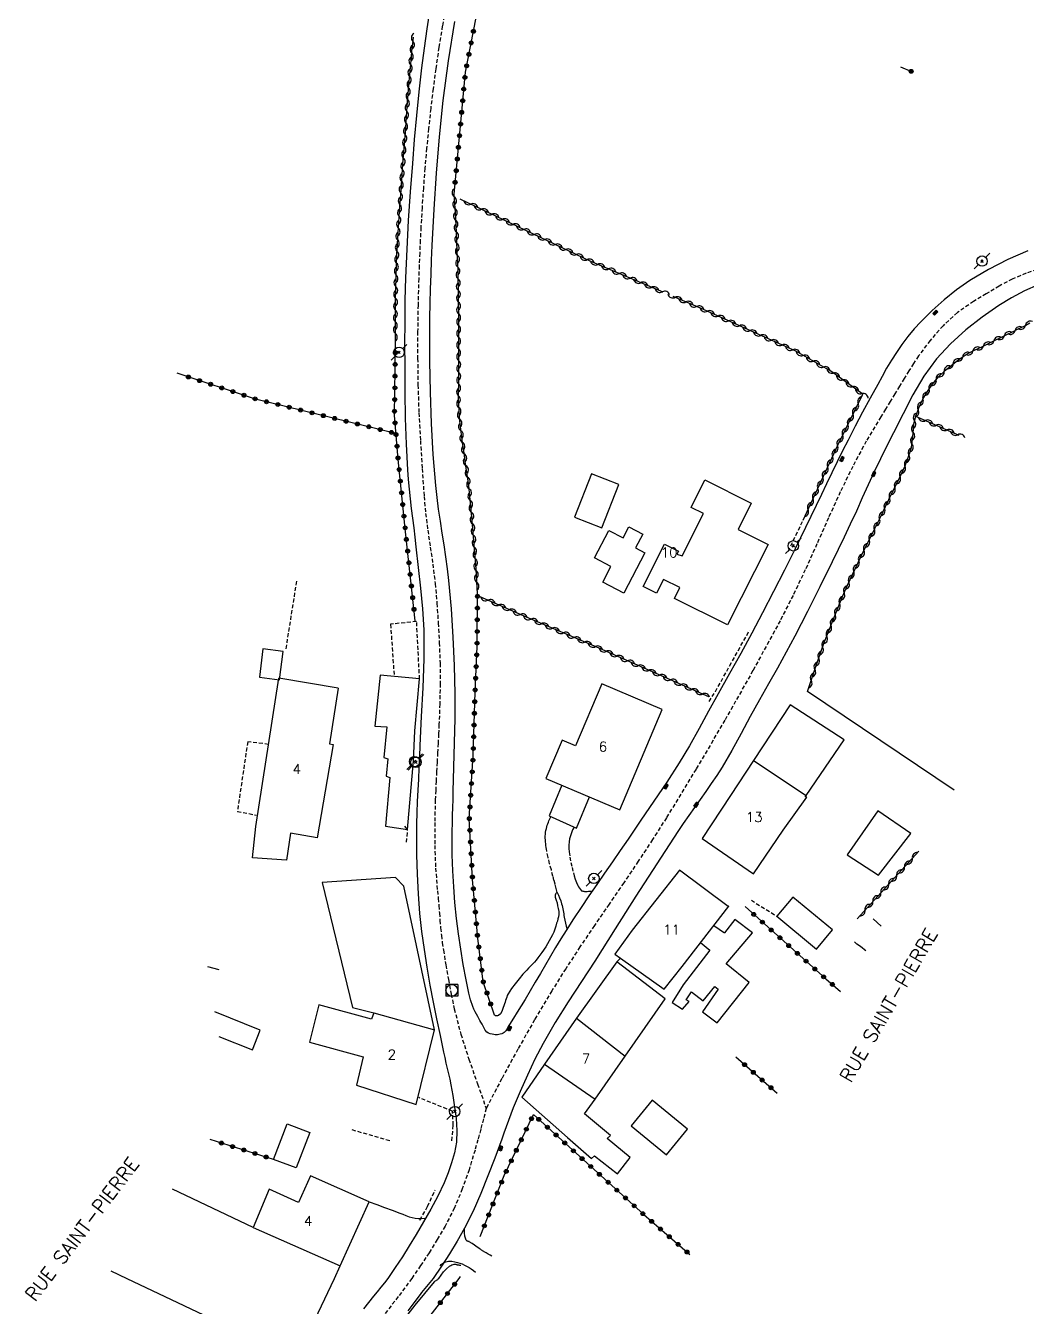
# Model space of a CAD drawing. Header units: millimetres. Extents: x 183000 to 184001, y 152999 to 154000.
# Drawn here: x 183592.2 to 183720.6, y 153167.3 to 153331.5 of the extents above; entities that cross this region are included whole.
import ezdxf
from ezdxf.enums import TextEntityAlignment as Align

# ---------------------------------------------------------------- set-up
doc = ezdxf.new("R2010")
doc.units = ezdxf.units.MM
doc.linetypes.add('DASHED', pattern=[0.75, 0.5, -0.25])
doc.layers.get('0').update_dxf_attribs({"linetype": 'CONTINUOUS'})
for name, color, linetype in [('W0001', 6, 'DASHED'), ('W0008', 7, 'CONTINUOUS'), ('W0017', 7, 'CONTINUOUS'), ('W0101', 7, 'CONTINUOUS'), ('W0104', 1, 'CONTINUOUS'), ('W0112', 1, 'DASHED'), ('W0211', 2, 'CONTINUOUS'), ('W0214', 2, 'CONTINUOUS'), ('W0300', 7, 'CONTINUOUS'), ('W0310', 3, 'CONTINUOUS'), ('W0322', 7, 'CONTINUOUS'), ('W0323', 7, 'CONTINUOUS'), ('W0401', 7, 'CONTINUOUS'), ('W0420', 7, 'CONTINUOUS'), ('W0473', 7, 'CONTINUOUS'), ('W0989', 7, 'CONTINUOUS'), ('W0991', 7, 'CONTINUOUS')]:
    doc.layers.add(name, color=color, linetype=linetype)
doc.styles.get("Standard").update_dxf_attribs({"font": 'romans.shx', "width": 0.85})

# ---------------------------------------------------------------- blocks, each defined once
blk = doc.blocks.new('T473')
for p, q in [((-0.166667, 0.166667), (0.166667, -0.166667)), ((-0.166667, -0.166667), (0.166667, 0.166667)), ((0.500001, 0.500001), (1.000002, 1.000002)), ((-1.000002, -1.000002), (-0.500001, -0.500001))]:
    blk.add_line(p, q)
blk.add_ellipse((0, 0), major_axis=(0.471405, 0.471405), ratio=1, start_param=5.4977871438, end_param=11.780972451)
blk = doc.blocks.new('T420')
for p, q in [((0.75, 0.75), (-0.75, 0.75)), ((-0.75, 0.75), (-0.75, -0.75)), ((0.75, 0.75), (0.75, -0.75)), ((0.75, -0.75), (-0.75, -0.75))]:
    blk.add_line(p, q)
blk.add_ellipse((0, 0), major_axis=(-0.53, 0.53), ratio=1, start_param=3.926991, end_param=10.210176)
blk = doc.blocks.new('T401')
for p, q in [((-0.3, 0.3), (0, 0.3)), ((-0.3, -0.25), (-0.3, 0.3)), ((-0.3, 0.15), (0, 0.15)), ((-0.3, 0), (0, 0)), ((0, 0.3), (0, -0.25)), ((-0.3, -0.15), (0, -0.15)), ((-0.3, -0.25), (-0.3, -0.3)), ((-0.3, -0.3), (0, -0.3)), ((0, -0.3), (0, -0.25))]:
    blk.add_line(p, q)
blk = doc.blocks.new('t310o')
at = {"color": 0, "linetype": 'Continuous'}
for centre, start, end in [((-0.5, 0.38), 216.8699, 323.1304), ((0.5, -0.37), 36.8699, 143.1303)]:
    blk.add_arc(centre, 0.625, start, end, dxfattribs=at)
blk = doc.blocks.new('t323o')
at = {"color": 0, "linetype": 'Continuous'}
for radius in [0.25, 0.15]:
    blk.add_circle((0, 0), radius, dxfattribs=at)
blk = doc.blocks.new('t322o')
at = {"color": 0, "linetype": 'Continuous'}
for radius in [0.25, 0.15]:
    blk.add_circle((0, 0), radius, dxfattribs=at)

msp = doc.modelspace()

# ---------------------------------------------------------------- linework, layer by layer
at = {"layer": 'W0001'}
for points in [[(183646.09, 153334.18), (183645.63, 153331.43), (183645.19, 153328.69), (183644.79, 153325.93), (183644.45, 153323.39), (183644.14, 153320.85), (183643.87, 153318.3), (183643.62, 153315.75), (183643.4, 153313.22), (183643.2, 153310.7), (183643.03, 153308.17), (183642.88, 153305.63), (183642.8, 153304), (183642.73, 153302.36), (183642.66, 153300.72), (183642.6, 153299.08), (183642.52, 153295.68), (183642.47, 153292.27), (183642.47, 153288.86), (183642.51, 153285.45), (183642.62, 153281.88), (183642.82, 153278.31), (183643.05, 153274.74), (183643.29, 153271.18), (183643.49, 153269), (183643.77, 153266.83), (183644.09, 153264.67), (183644.41, 153262.51), (183644.72, 153260), (183644.94, 153257.48), (183645.1, 153254.95), (183645.24, 153252.43), (183645.34, 153249.81), (183645.35, 153247.19), (183645.31, 153244.58), (183645.2, 153241.96), (183645.15, 153240.75), (183645.08, 153239.55), (183645.02, 153238.34), (183644.96, 153237.13), (183644.89, 153235.92), (183644.83, 153234.71), (183644.78, 153233.51), (183644.73, 153232.3), (183644.65, 153229.39), (183644.65, 153226.47), (183644.76, 153223.56), (183645, 153220.65), (183645.1, 153219.7), (183645.18, 153218.75), (183645.26, 153217.8), (183645.33, 153216.85), (183645.41, 153215.89), (183645.51, 153214.94), (183645.63, 153213.99), (183645.77, 153213.05), (183646.08, 153211.16), (183646.41, 153209.29), (183646.76, 153207.41), (183647.16, 153205.54), (183648, 153202.29), (183649.02, 153199.09), (183650.14, 153195.92), (183651.25, 153192.76)], [(183721.81, 153300.21), (183720.44, 153299.76), (183718.67, 153299.02), (183716.98, 153298.12), (183715.34, 153297.14), (183713.71, 153296.16), (183711.65, 153294.73), (183709.79, 153293.04), (183708.14, 153291.16), (183706.66, 153289.16), (183706.02, 153288.2), (183705.41, 153287.24), (183704.81, 153286.27), (183704.22, 153285.29), (183703.63, 153284.31), (183703.04, 153283.33), (183702.44, 153282.35), (183701.83, 153281.38), (183699.95, 153278.25), (183698.23, 153275.02), (183696.63, 153271.74), (183695.12, 153268.42), (183693.64, 153265.1), (183692.14, 153261.78), (183690.58, 153258.49), (183688.92, 153255.25), (183685.43, 153248.85), (183681.84, 153242.51), (183678.14, 153236.23), (183674.35, 153230.01), (183672.57, 153227.2), (183670.74, 153224.43), (183668.88, 153221.68), (183667, 153218.94), (183665.12, 153216.2), (183663.26, 153213.45), (183661.44, 153210.67), (183659.68, 153207.85), (183657.46, 153204.14), (183655.32, 153200.38), (183653.25, 153196.59), (183651.25, 153192.76)], [(183651.25, 153192.76), (183650.9, 153191.42), (183650.55, 153190.09), (183650.19, 153188.75), (183649.82, 153187.43), (183649.06, 153184.92), (183648.19, 153182.45), (183647.17, 153180.02), (183645.98, 153177.68), (183644.98, 153175.97), (183643.94, 153174.28), (183642.85, 153172.63), (183641.72, 153171)], [(183641.72, 153171), (183639.99, 153168.66), (183638.2, 153166.36), (183636.37, 153164.1), (183634.51, 153161.86), (183632.64, 153159.63), (183630.79, 153157.38), (183628.97, 153155.11), (183627.2, 153152.79), (183623.63, 153148.01), (183620.04, 153143.24), (183616.48, 153138.45), (183612.98, 153133.61), (183610.8, 153130.54), (183608.65, 153127.45), (183606.53, 153124.33), (183604.44, 153121.2)]]:
    msp.add_lwpolyline(points, dxfattribs=at)
at = {"layer": 'W0008'}
for points in [[(183644.05, 153333.6), (183643.66, 153331.09), (183643.3, 153328.58), (183642.97, 153326.06), (183642.62, 153323.01), (183642.31, 153319.96), (183642.04, 153316.9), (183641.79, 153313.84), (183641.52, 153310.17), (183641.27, 153306.51), (183641.07, 153302.84), (183640.92, 153299.16), (183640.84, 153296.33), (183640.81, 153293.5), (183640.8, 153290.67), (183640.81, 153287.83), (183640.84, 153284.51), (183640.89, 153281.19), (183640.98, 153277.87), (183641.16, 153274.56), (183641.25, 153273.32), (183641.37, 153272.09), (183641.51, 153270.85), (183641.65, 153269.62), (183641.81, 153268.39), (183641.96, 153267.16), (183642.1, 153265.93), (183642.24, 153264.7), (183642.53, 153262.06), (183642.84, 153259.41), (183643.11, 153256.75), (183643.26, 153254.09), (183643.28, 153250.38), (183643.14, 153246.67), (183642.93, 153242.97), (183642.76, 153239.28), (183642.7, 153237.84), (183642.64, 153236.4), (183642.56, 153234.96), (183642.49, 153233.53), (183642.42, 153232.09), (183642.36, 153230.65), (183642.33, 153229.21), (183642.32, 153227.77), (183642.34, 153225.26), (183642.4, 153222.76), (183642.52, 153220.25), (183642.71, 153217.75), (183642.97, 153215.44), (183643.29, 153213.14), (183643.66, 153210.85), (183644.05, 153208.56), (183644.45, 153206.4), (183644.89, 153204.26), (183645.34, 153202.11), (183645.79, 153199.97), (183645.94, 153199.28), (183646.1, 153198.58), (183646.27, 153197.89), (183646.43, 153197.2), (183646.59, 153196.51), (183646.73, 153195.81), (183646.87, 153195.11), (183646.98, 153194.41), (183647.19, 153192.94), (183647.39, 153191.46), (183647.49, 153189.96), (183647.43, 153188.46), (183647.19, 153187.1), (183646.82, 153185.78), (183646.36, 153184.5), (183645.85, 153183.24), (183645.06, 153181.52), (183644.17, 153179.85), (183643.23, 153178.22), (183642.26, 153176.6), (183641.4, 153175.18), (183640.51, 153173.77), (183639.59, 153172.38), (183638.66, 153171)], [(183720.65, 153302.64), (183718.08, 153301.54), (183715.62, 153300.25), (183713.24, 153298.82), (183711.54, 153297.65), (183709.93, 153296.37), (183708.4, 153294.99), (183706.94, 153293.55), (183706.09, 153292.62), (183705.29, 153291.64), (183704.53, 153290.63), (183703.81, 153289.6), (183703.17, 153288.61), (183702.57, 153287.58), (183702.01, 153286.55), (183701.44, 153285.52), (183700.46, 153283.74), (183699.49, 153281.96), (183698.55, 153280.18), (183697.62, 153278.38), (183696.92, 153276.99), (183696.23, 153275.6), (183695.55, 153274.2), (183694.88, 153272.8), (183694.22, 153271.4), (183693.55, 153270), (183692.87, 153268.6), (183692.19, 153267.21), (183690.83, 153264.46), (183689.47, 153261.71), (183688.09, 153258.97), (183686.68, 153256.25), (183685.29, 153253.64), (183683.87, 153251.05), (183682.43, 153248.47), (183680.99, 153245.89), (183679.76, 153243.67), (183678.54, 153241.44), (183677.29, 153239.22), (183675.99, 153237.04), (183674.4, 153234.56), (183672.75, 153232.12), (183671.08, 153229.7), (183669.43, 153227.27), (183668.43, 153225.8), (183667.43, 153224.35), (183666.43, 153222.9), (183665.42, 153221.44), (183664.42, 153219.99), (183663.43, 153218.52), (183662.45, 153217.05), (183661.5, 153215.57), (183660.81, 153214.48), (183660.14, 153213.38), (183659.49, 153212.28), (183658.84, 153211.17), (183658.19, 153210.06), (183657.54, 153208.95), (183656.89, 153207.84), (183656.23, 153206.74), (183655.73, 153205.93), (183655.23, 153205.12), (183654.73, 153204.31), (183654.22, 153203.5), (183654.08, 153203.25), (183653.94, 153202.98), (183653.78, 153202.72), (183653.57, 153202.5), (183653.41, 153202.4), (183653.24, 153202.32), (183653.06, 153202.27), (183652.88, 153202.24), (183652.72, 153202.21), (183652.55, 153202.21), (183652.39, 153202.21), (183652.22, 153202.24), (183652, 153202.28), (183651.77, 153202.34), (183651.55, 153202.42), (183651.35, 153202.55), (183651.14, 153202.78), (183650.98, 153203.04), (183650.86, 153203.32), (183650.72, 153203.58), (183650.58, 153203.81), (183650.45, 153204.05), (183650.32, 153204.29), (183650.19, 153204.53), (183650.02, 153204.85), (183649.84, 153205.16), (183649.68, 153205.49), (183649.53, 153205.82), (183649.26, 153206.66), (183649.04, 153207.52), (183648.86, 153208.38), (183648.69, 153209.24), (183648.32, 153211.2), (183647.99, 153213.17), (183647.7, 153215.14), (183647.45, 153217.12), (183647.25, 153219.15), (183647.09, 153221.17), (183646.97, 153223.2), (183646.9, 153225.24), (183646.88, 153226.25), (183646.88, 153227.27), (183646.9, 153228.29), (183646.92, 153229.31), (183646.95, 153230.33), (183646.98, 153231.34), (183647.01, 153232.36), (183647.03, 153233.38), (183647.11, 153236.5), (183647.21, 153239.62), (183647.28, 153242.74), (183647.27, 153245.87), (183647.17, 153249.5), (183647.02, 153253.13), (183646.79, 153256.76), (183646.48, 153260.38), (183646.31, 153261.91), (183646.1, 153263.44), (183645.87, 153264.96), (183645.63, 153266.48), (183645.39, 153268), (183645.16, 153269.52), (183644.96, 153271.05), (183644.79, 153272.58), (183644.47, 153276.55), (183644.25, 153280.53), (183644.11, 153284.51), (183644.03, 153288.49), (183644.01, 153290.35), (183644.02, 153292.2), (183644.04, 153294.05), (183644.07, 153295.9), (183644.12, 153297.75), (183644.19, 153299.6), (183644.26, 153301.45), (183644.34, 153303.3), (183644.58, 153307.95), (183644.87, 153312.6), (183645.25, 153317.24), (183645.74, 153321.87), (183646.43, 153326.96), (183647.25, 153332.02)], [(183722, 153298.28), (183720.25, 153297.51), (183718.57, 153296.6), (183716.95, 153295.61), (183714.79, 153294.12), (183712.71, 153292.5), (183710.76, 153290.73), (183708.97, 153288.78), (183707.34, 153286.56), (183705.94, 153284.17), (183704.69, 153281.73), (183703.44, 153279.3), (183702.59, 153277.66), (183701.78, 153276), (183700.99, 153274.33), (183700.22, 153272.66), (183699.45, 153270.98), (183698.69, 153269.3), (183697.91, 153267.63), (183697.12, 153265.97), (183695.57, 153262.78), (183694.02, 153259.59), (183692.44, 153256.42), (183690.82, 153253.27), (183689.71, 153251.22), (183688.58, 153249.18), (183687.43, 153247.16), (183686.29, 153245.13), (183685.1, 153242.96), (183683.93, 153240.78), (183682.73, 153238.61), (183681.47, 153236.49), (183680.79, 153235.43), (183680.1, 153234.39), (183679.39, 153233.36), (183678.66, 153232.34), (183677.94, 153231.32), (183677.22, 153230.3), (183676.5, 153229.28), (183675.8, 153228.24), (183673.1, 153224.11), (183670.44, 153219.95), (183667.8, 153215.78), (183665.16, 153211.62), (183663.47, 153209.01), (183661.76, 153206.42), (183660.1, 153203.79), (183658.55, 153201.1), (183657.5, 153199.08), (183656.53, 153197.02), (183655.61, 153194.93), (183654.72, 153192.83), (183654.41, 153192.04), (183654.1, 153191.23), (183653.81, 153190.43), (183653.53, 153189.62), (183653.25, 153188.81), (183652.96, 153188), (183652.66, 153187.2), (183652.35, 153186.4), (183651.45, 153184.13), (183650.55, 153181.86), (183649.57, 153179.62), (183648.49, 153177.43), (183647.55, 153175.77), (183646.56, 153174.15), (183645.52, 153172.57), (183644.45, 153171)], [(183638.66, 153171), (183638.2, 153170.42), (183637.74, 153169.85), (183637.28, 153169.28), (183636.82, 153168.71), (183636.17, 153167.9), (183635.51, 153167.11)], [(183644.45, 153171), (183644.25, 153170.73), (183644.05, 153170.47), (183643.83, 153170.21), (183643.62, 153169.96), (183643.4, 153169.7), (183643.18, 153169.45), (183642.97, 153169.19), (183642.77, 153168.92), (183642, 153167.87), (183641.21, 153166.83)]]:
    msp.add_lwpolyline(points, dxfattribs=at)
at = {"layer": 'W0017'}
for points in [[(183660.34, 153220.44), (183660.51, 153220.09), (183660.66, 153219.73), (183660.8, 153219.36), (183660.92, 153218.99), (183660.97, 153218.78), (183661.02, 153218.57), (183661.07, 153218.35), (183661.1, 153218.14), (183661.14, 153217.92), (183661.18, 153217.71), (183661.21, 153217.49), (183661.26, 153217.28), (183661.34, 153216.9), (183661.43, 153216.51), (183661.52, 153216.13), (183661.62, 153215.75)], [(183663.45, 153220.65), (183663.55, 153220.63), (183663.65, 153220.6), (183663.76, 153220.59), (183663.87, 153220.57), (183663.95, 153220.57), (183664.02, 153220.57), (183664.1, 153220.57), (183664.18, 153220.57), (183664.37, 153220.58), (183664.56, 153220.6), (183664.75, 153220.62), (183664.93, 153220.64)], [(183636.26, 153180.82), (183637.24, 153180.45), (183638.22, 153180.09), (183639.2, 153179.73), (183640.18, 153179.37), (183640.57, 153179.21), (183640.96, 153179.05), (183641.36, 153178.9), (183641.76, 153178.79), (183642.17, 153178.72), (183642.57, 153178.68), (183642.98, 153178.67), (183643.39, 153178.69)], [(183651.99, 153173.86), (183651.74, 153173.98), (183651.49, 153174.11), (183651.25, 153174.25), (183651.01, 153174.39), (183650.94, 153174.44), (183650.86, 153174.48), (183650.79, 153174.53), (183650.72, 153174.58), (183650.65, 153174.63), (183650.57, 153174.68), (183650.5, 153174.73), (183650.43, 153174.78), (183650.1, 153175.01), (183649.77, 153175.25), (183649.44, 153175.47), (183649.09, 153175.68), (183649.05, 153175.7), (183649.01, 153175.71), (183648.97, 153175.72), (183648.93, 153175.73), (183648.89, 153175.75), (183648.84, 153175.76), (183648.81, 153175.78), (183648.77, 153175.81), (183648.69, 153175.91), (183648.63, 153176.02), (183648.59, 153176.14), (183648.56, 153176.26), (183648.53, 153176.4), (183648.5, 153176.55), (183648.48, 153176.69), (183648.47, 153176.84), (183648.46, 153176.99), (183648.46, 153177.13), (183648.47, 153177.28), (183648.49, 153177.43)], [(183645.36, 153172.6), (183645.5, 153172.78), (183645.66, 153172.92), (183645.85, 153173.04), (183646.06, 153173.12), (183646.44, 153173.19), (183646.84, 153173.18), (183647.22, 153173.12), (183647.59, 153173.04), (183647.89, 153172.96), (183648.18, 153172.85), (183648.47, 153172.71), (183648.74, 153172.57), (183649.05, 153172.4), (183649.34, 153172.21), (183649.63, 153172), (183649.9, 153171.78)]]:
    msp.add_lwpolyline(points, dxfattribs=at)
at = {"layer": 'W0101'}
for points in [[(183675.39, 153258.11), (183676.08, 153259.49), (183673.98, 153260.54), (183673.09, 153258.77), (183671.37, 153259.63), (183674.1, 153265.07), (183675.9, 153264.17), (183675.7, 153263.76), (183676.37, 153263.56), (183679.09, 153268.98), (183677.51, 153269.77), (183679.28, 153273.28), (183685.22, 153270.3), (183683.54, 153266.94), (183687.37, 153265.02), (183682.19, 153254.7), (183675.39, 153258.11)], [(183666.05, 153247.18), (183662.68, 153239.23), (183660.99, 153239.95), (183658.91, 153235.05), (183668.37, 153231.04), (183673.82, 153243.88), (183666.05, 153247.18)]]:
    msp.add_lwpolyline(points, close=True, dxfattribs=at)
for points in [[(183632.3, 153246.6), (183631.17, 153239.49), (183631.65, 153239.38), (183629.59, 153227.45), (183626.19, 153228.03), (183625.66, 153224.58), (183621.29, 153224.89), (183621.74, 153228.87), (183624.66, 153247.89)], [(183632.3, 153246.6), (183624.66, 153247.89)], [(183685.51, 153237.34), (183682.55, 153232.85)], [(183685.51, 153237.34), (183685.51, 153237.34)], [(183685.51, 153237.34), (183692.24, 153232.86)], [(183678.91, 153227.34), (183685.52, 153222.84), (183689.29, 153228.42), (183692.32, 153232.64), (183692.11, 153232.67), (183692.24, 153232.86)], [(183682.55, 153232.85), (183678.91, 153227.34)], [(183682.55, 153232.85), (183682.55, 153232.85)], [(183668.45, 153212.03), (183674.06, 153208.03), (183676.35, 153210.96), (183682.34, 153218.7), (183682.26, 153218.62), (183676.04, 153223.31)], [(183676.04, 153223.31), (183669.95, 153215.62)], [(183669.95, 153215.62), (183667.74, 153212.54)], [(183669.95, 153215.62), (183669.95, 153215.62)], [(183667.74, 153212.54), (183668.45, 153212.03)], [(183668, 153211.54), (183668, 153211.54)], [(183636.84, 153205), (183636.55, 153204.19), (183629.8, 153206.06), (183628.59, 153201.26), (183635.49, 153199.39), (183634.62, 153195.76), (183642.26, 153193.28)], [(183636.84, 153205), (183644.63, 153202.84)], [(183662.81, 153204.34), (183658.73, 153198.42)], [(183662.81, 153204.34), (183662.81, 153204.34)], [(183662.81, 153204.34), (183669.06, 153199.47)], [(183642.26, 153193.28), (183644.63, 153202.84)], [(183665.21, 153193.96), (183665.21, 153193.96), (183669.06, 153199.47), (183669.06, 153199.47)], [(183658.73, 153198.42), (183658.73, 153198.42)], [(183658.73, 153198.42), (183665.21, 153193.96)], [(183658.73, 153198.42), (183658.73, 153198.42)], [(183632.54, 153172.59), (183636.26, 153180.82), (183628.75, 153184.14), (183627.22, 153180.71), (183623.45, 153182.42), (183621.4, 153177.5)], [(183621.4, 153177.5), (183632.54, 153172.59)]]:
    msp.add_lwpolyline(points, dxfattribs=at)
at = {"layer": 'W0104'}
for points in [[(183666.08, 153267.13), (183668.27, 153272.69), (183664.75, 153274.07), (183662.56, 153268.51), (183666.08, 153267.13)], [(183666.18, 153260.18), (183667.23, 153262.2), (183665.13, 153263.3), (183666.97, 153266.81), (183668.8, 153265.85), (183669.54, 153267.26), (183671.31, 153266.33), (183670.39, 153264.58), (183671.6, 153263.94), (183668.88, 153258.76), (183666.18, 153260.18)], [(183624.77, 153247.68), (183625.22, 153251.32), (183622.65, 153251.63), (183622.2, 153248), (183624.77, 153247.68)], [(183701.46, 153230.9), (183697.51, 153225.26), (183701.54, 153222.66), (183705.65, 153227.98)], [(183688.5, 153217.39), (183693.56, 153213.17), (183695.61, 153215.63), (183690.55, 153219.84), (183688.5, 153217.39)], [(183672.53, 153193.81), (183669.85, 153190.54), (183674.34, 153186.84), (183677.03, 153190.11), (183672.53, 153193.81)], [(183624.01, 153186.24), (183625.73, 153190.79), (183628.64, 153189.68), (183626.92, 153185.16)]]:
    msp.add_lwpolyline(points, close=True, dxfattribs=at)
for points in [[(183641.18, 153228.5), (183641.95, 153237.3), (183642.1, 153241.12), (183642.71, 153247.79), (183637.68, 153248.29), (183636.99, 153241.73), (183638.52, 153241.65), (183638.15, 153237.72), (183638.63, 153237.57), (183638.44, 153235.33), (183638.92, 153235.17), (183638.34, 153228.92)], [(183690.21, 153244.47), (183685.51, 153237.34)], [(183692.24, 153232.86), (183697.14, 153239.99), (183690.21, 153244.47)], [(183660.93, 153234.19), (183659.31, 153230.24), (183662.81, 153228.66), (183664.47, 153232.69)], [(183638.34, 153228.92), (183641.18, 153228.5), (183640.81, 153228.92)], [(183640.71, 153221.23), (183639.63, 153222.34), (183630.22, 153221.73), (183634.1, 153205.69), (183636.84, 153205)], [(183644.63, 153202.84), (183640.71, 153221.23)], [(183678.73, 153214.04), (183679.91, 153213.04), (183676.51, 153208.61), (183675.09, 153206.35), (183676.41, 153205.48), (183677.25, 153206.48), (183676.86, 153206.69), (183677.57, 153207.72), (183679.04, 153206.56), (183680.54, 153208.38), (183680.99, 153208.03), (183678.96, 153205.16), (183680.86, 153203.74), (183684.97, 153208.9), (183681.99, 153211.3), (183685.37, 153215.28), (183683.13, 153216.96), (183681.78, 153215.25)], [(183680.41, 153216.21), (183681.78, 153215.25)], [(183668.45, 153212.03), (183668, 153211.54)], [(183668, 153211.54), (183662.81, 153204.34)], [(183669.06, 153199.47), (183674.19, 153206.82), (183668, 153211.54)], [(183622.3, 153202.81), (183616.49, 153205.13)], [(183616.99, 153202), (183621.3, 153200.28), (183622.3, 153202.81)], [(183658.73, 153198.42), (183655.83, 153194.2)], [(183655.83, 153194.2), (183661.68, 153189.06), (183664.76, 153186.35), (183665.11, 153186.69), (183668.06, 153184.37), (183669.69, 153186.48), (183666.77, 153188.91), (183667.16, 153189.3), (183663.84, 153192.07), (183665.21, 153193.96)], [(183621.4, 153177.5), (183611.06, 153182.41)], [(183631.82, 153171), (183632.54, 153172.59)], [(183603.13, 153171.97), (183605.19, 153171)], [(183605.19, 153171), (183619.9, 153164.04), (183621.04, 153166.33), (183628.05, 153163.07), (183631.82, 153171)]]:
    msp.add_lwpolyline(points, dxfattribs=at)
at = {"layer": 'W0112'}
for points in [[(183689.95, 153264.15), (183691.87, 153268.13)], [(183625.61, 153251.66), (183627.01, 153260.46)], [(183642.71, 153247.79), (183642.34, 153255.14), (183639, 153254.8), (183639.44, 153248.37)], [(183679.81, 153244.89), (183680.62, 153246.16), (183685, 153254.03)], [(183623.36, 153239.4), (183620.69, 153239.75), (183619.37, 153230.82), (183621.79, 153230.35)], [(183660.34, 153220.44), (183660.2, 153220.96), (183660.07, 153221.48), (183659.94, 153222), (183659.81, 153222.52), (183659.6, 153223.32), (183659.38, 153224.12), (183659.18, 153224.93), (183659.02, 153225.74), (183658.98, 153225.97), (183658.94, 153226.21), (183658.91, 153226.44), (183658.88, 153226.68), (183658.86, 153226.92), (183658.84, 153227.16), (183658.83, 153227.4), (183658.83, 153227.63), (183658.85, 153227.89), (183658.87, 153228.14), (183658.91, 153228.39), (183658.97, 153228.64), (183659.02, 153228.84), (183659.08, 153229.04), (183659.16, 153229.23), (183659.23, 153229.43), (183659.3, 153229.61), (183659.37, 153229.79), (183659.45, 153229.96), (183659.53, 153230.14)], [(183641.05, 153226.87), (183641.18, 153228.5)], [(183662.51, 153228.8), (183662.33, 153228.45), (183662.17, 153228.08), (183662.04, 153227.7), (183661.94, 153227.32), (183661.88, 153226.9), (183661.86, 153226.48), (183661.86, 153226.05), (183661.89, 153225.63), (183661.97, 153224.96), (183662.09, 153224.29), (183662.25, 153223.63), (183662.42, 153222.97), (183662.54, 153222.55), (183662.67, 153222.13), (183662.82, 153221.71), (183663, 153221.31), (183663.09, 153221.14), (183663.2, 153220.97), (183663.32, 153220.81), (183663.45, 153220.65)], [(183685.23, 153219.44), (183688.5, 153217.39)], [(183646.87, 153188.62), (183647.03, 153190.64), (183646.93, 153192.41), (183642.61, 153194.15)], [(183638.89, 153188.62), (183634.07, 153190.01)], [(183642.76, 153178.47), (183643.74, 153180.21), (183644.71, 153182.32)]]:
    msp.add_lwpolyline(points, dxfattribs=at)
at = {"layer": 'W0211'}
msp.add_lwpolyline([(183660.34, 153220.44), (183660.25, 153220.38), (183660.18, 153220.3), (183660.13, 153220.2), (183660.1, 153220.1), (183660.09, 153219.96), (183660.1, 153219.83), (183660.13, 153219.7), (183660.17, 153219.58), (183660.22, 153219.46), (183660.26, 153219.34), (183660.31, 153219.22), (183660.34, 153219.1), (183660.41, 153218.74), (183660.48, 153218.37), (183660.54, 153218), (183660.55, 153217.62), (183660.51, 153217.33), (183660.45, 153217.05), (183660.37, 153216.77), (183660.28, 153216.49), (183660.17, 153216.11), (183660.04, 153215.73), (183659.9, 153215.35), (183659.73, 153214.99), (183659.33, 153214.22), (183658.88, 153213.48), (183658.4, 153212.76), (183657.89, 153212.06), (183657.66, 153211.78), (183657.43, 153211.52), (183657.18, 153211.25), (183656.94, 153211), (183656.69, 153210.74), (183656.44, 153210.49), (183656.2, 153210.23), (183655.96, 153209.96), (183655.46, 153209.36), (183654.96, 153208.75), (183654.48, 153208.12), (183654.07, 153207.45), (183653.96, 153207.24), (183653.88, 153207.03), (183653.8, 153206.81), (183653.73, 153206.59), (183653.67, 153206.37), (183653.6, 153206.15), (183653.52, 153205.93), (183653.43, 153205.71), (183653.34, 153205.46), (183653.24, 153205.17), (183653.09, 153204.89), (183652.85, 153204.69), (183652.72, 153204.63), (183652.57, 153204.62), (183652.43, 153204.65), (183652.3, 153204.71)], dxfattribs=at)
at = {"layer": 'W0214'}
for points in [[(183699.91, 153212.94), (183699.75, 153213.07), (183699.42, 153213.32), (183699.09, 153213.58), (183698.76, 153213.83), (183698.43, 153214.09)], [(183645.17, 153171), (183645.48, 153171.42), (183645.8, 153171.84), (183646.15, 153172.23), (183646.56, 153172.57), (183646.7, 153172.66), (183646.85, 153172.73), (183647, 153172.78), (183647.16, 153172.81), (183647.23, 153172.81), (183647.29, 153172.81), (183647.36, 153172.8), (183647.42, 153172.78), (183647.48, 153172.77), (183647.54, 153172.75), (183647.6, 153172.74), (183647.66, 153172.73), (183647.75, 153172.72), (183647.84, 153172.7), (183647.92, 153172.69), (183648.01, 153172.68)], [(183640.96, 153166.03), (183642.17, 153167.55), (183643.38, 153169.05), (183644.62, 153170.55), (183644.68, 153170.62), (183644.75, 153170.67), (183644.82, 153170.72), (183644.9, 153170.77), (183644.97, 153170.82), (183645.04, 153170.87), (183645.11, 153170.93), (183645.17, 153171)]]:
    msp.add_lwpolyline(points, dxfattribs=at)
at = {"layer": 'W0300'}
msp.add_lwpolyline([(183711.21, 153233.56), (183692.43, 153246.16)], dxfattribs=at)
at = {"layer": 'W0310'}
for points in [[(183639.63, 153290.55), (183639.62, 153292.01), (183639.62, 153293.47), (183639.63, 153294.93), (183639.65, 153296.39), (183639.68, 153297.84), (183639.71, 153299.3), (183639.76, 153300.76), (183639.81, 153302.22), (183639.91, 153304.26), (183640.05, 153306.31), (183640.19, 153308.35), (183640.34, 153310.39), (183640.43, 153311.71), (183640.53, 153313.04), (183640.63, 153314.36), (183640.73, 153315.68), (183640.94, 153318.41), (183641.14, 153321.14), (183641.35, 153323.86), (183641.58, 153326.59), (183641.66, 153327.45), (183641.74, 153328.3), (183641.83, 153329.16), (183641.92, 153330.01)], [(183650.14, 153258.7), (183649.95, 153261.83), (183649.73, 153264.96), (183649.47, 153268.09), (183649.17, 153271.21), (183649.01, 153272.59), (183648.82, 153273.96), (183648.62, 153275.33), (183648.42, 153276.7), (183648.22, 153278.07), (183648.03, 153279.44), (183647.88, 153280.82), (183647.77, 153282.2), (183647.74, 153282.82), (183647.72, 153283.44), (183647.71, 153284.06), (183647.72, 153284.69), (183647.73, 153285.31), (183647.74, 153285.93), (183647.74, 153286.55), (183647.74, 153287.18), (183647.73, 153290.42), (183647.73, 153293.67), (183647.7, 153296.92), (183647.64, 153300.16), (183647.55, 153302.6), (183647.44, 153305.04), (183647.3, 153307.48), (183647.14, 153309.91)], [(183673.92, 153297.34), (183664.68, 153301.27), (183647.93, 153309.25)], [(183691.87, 153268.13), (183696.3, 153277.72), (183699.51, 153284.25), (183695.4, 153287.2), (183690.95, 153289.76), (183678.73, 153295.29), (183675.22, 153296.78)], [(183692.43, 153246.16), (183693.45, 153249.24), (183694.54, 153252.31), (183695.7, 153255.34), (183696.93, 153258.35), (183697.57, 153259.82), (183698.23, 153261.27), (183698.92, 153262.71), (183699.62, 153264.14), (183700.33, 153265.56), (183701.03, 153266.99), (183701.73, 153268.43), (183702.41, 153269.87), (183703.25, 153271.6), (183704.13, 153273.32), (183704.94, 153275.08), (183705.6, 153276.9), (183705.74, 153277.48), (183705.84, 153278.06), (183705.9, 153278.65), (183705.95, 153279.23), (183706, 153279.82), (183706.07, 153280.41), (183706.18, 153280.99), (183706.34, 153281.56), (183706.74, 153282.62), (183707.22, 153283.64), (183707.79, 153284.62), (183708.44, 153285.54), (183709.23, 153286.48), (183710.1, 153287.34), (183711.03, 153288.13), (183712, 153288.86), (183712.89, 153289.42), (183713.83, 153289.91), (183714.78, 153290.35), (183715.72, 153290.81), (183716.46, 153291.19), (183717.2, 153291.55), (183717.95, 153291.91), (183718.7, 153292.26), (183719.44, 153292.63), (183720.18, 153293), (183720.92, 153293.39)], [(183706.18, 153281.49), (183711.82, 153279.01)], [(183679.78, 153245.5), (183665.45, 153251.85), (183656.41, 153255.69), (183650.11, 153258.48)], [(183698.78, 153217.07), (183706.71, 153225.71)]]:
    msp.add_lwpolyline(points, dxfattribs=at)
at = {"layer": 'W0322'}
for points in [[(183647.14, 153309.91), (183648.59, 153325.51), (183651.01, 153337.81), (183653.46, 153348.96), (183654.88, 153360.58), (183656.46, 153368.85), (183659.81, 153379.12), (183663.6, 153386.76)], [(183652.3, 153204.71), (183650.88, 153208.98), (183650.17, 153214.57), (183649.51, 153222.1), (183649.09, 153229.9), (183649.59, 153237.96), (183649.82, 153246.1), (183650.09, 153251.95), (183650.14, 153258.7)], [(183701.88, 153216.11), (183700.86, 153217.04)], [(183624.88, 153140.13), (183632.63, 153150.55), (183637.19, 153156.59), (183640.96, 153162.17), (183647.79, 153171)], [(183647.79, 153171), (183647.98, 153171.25)]]:
    msp.add_lwpolyline(points, dxfattribs=at)
at = {"layer": 'W0323'}
for points in [[(183704.33, 153326.21), (183705.76, 153325.62)], [(183642.16, 153255.22), (183640.92, 153266.63), (183639.97, 153275.9), (183639.5, 153281.59), (183639.63, 153290.55)], [(183639.69, 153279.23), (183621.71, 153283.65), (183611.67, 153286.94)], [(183684.42, 153218.62), (183694.77, 153209.38), (183696.67, 153207.75)], [(183615.55, 153210.94), (183616.97, 153210.56)], [(183683.23, 153199.36), (183688.54, 153194.72)], [(183650.48, 153176.34), (183653.57, 153184.16), (183657.31, 153191.99), (183671.45, 153179.16), (183677.34, 153174.06)], [(183624.01, 153186.24), (183615.89, 153188.78)]]:
    msp.add_lwpolyline(points, dxfattribs=at)

# ---------------------------------------------------------------- block references
at = {"layer": 'W0310'}
for p, rotation in [((183641.86, 153329.47), 83.80593860068056), ((183641.71, 153327.98), 84.45129701623176), ((183641.57, 153326.48), 85.19224735494791), ((183641.44, 153324.99), 85.19224735494791), ((183641.32, 153323.49), 85.60842342707608), ((183641.2, 153322), 85.60842342707608), ((183641.09, 153320.5), 85.7887698155125), ((183640.87, 153317.51), 85.73326871353404), ((183640.98, 153319), 85.7887698155125), ((183640.76, 153316.01), 85.73326871353404), ((183640.65, 153314.52), 85.64002595061478), ((183640.53, 153313.02), 85.73422670458713), ((183640.42, 153311.53), 85.91320938335815), ((183640.31, 153310.03), 85.90741659413244), ((183647.16, 153309.55), 93.86822937338815), ((183640.21, 153308.53), 85.90741659413244), ((183647.26, 153308.05), 93.86822937338815), ((183649.28, 153308.61), 154.5267148510979), ((183650.63, 153307.96), 154.5267148510979), ((183640.1, 153307.04), 85.87011925277632), ((183647.35, 153306.56), 93.24952938737391), ((183651.99, 153307.32), 154.5267148510979), ((183653.34, 153306.67), 154.5267148510979), ((183640, 153305.54), 86.29052430221795), ((183647.44, 153305.06), 93.24952938737391), ((183654.7, 153306.03), 154.5267148510979), ((183656.05, 153305.38), 154.5267148510979), ((183657.41, 153304.74), 154.5267148510979), ((183639.9, 153304.04), 87.16847546838572), ((183647.51, 153303.56), 92.63083036143033), ((183658.76, 153304.09), 154.5267148510979), ((183660.11, 153303.45), 154.5267148510979), ((183639.77, 153301.05), 87.87868895386275), ((183639.83, 153302.55), 87.16847546838572), ((183647.57, 153302.06), 92.01213229645079), ((183661.47, 153302.8), 154.5267148510979), ((183662.82, 153302.16), 154.5267148510979), ((183664.18, 153301.51), 154.5267148510979), ((183639.72, 153299.55), 88.22924157326278), ((183647.62, 153300.56), 92.01213229645079), ((183665.55, 153300.9), 156.931819996085), ((183666.93, 153300.32), 156.931819996085), ((183639.68, 153298.05), 88.57402316927195), ((183647.66, 153299.06), 91.19928159130832), ((183668.31, 153299.73), 156.931819996085), ((183669.69, 153299.14), 156.931819996085), ((183671.07, 153298.55), 156.931819996085), ((183639.65, 153296.55), 88.9130337248303), ((183647.69, 153297.56), 91.19928159130832), ((183672.45, 153297.96), 156.931819996085), ((183673.83, 153297.38), 156.931819996085), ((183675.46, 153296.68), 156.9318199962365), ((183639.63, 153295.05), 89.2612966920607), ((183647.71, 153296.06), 90.39069604512578), ((183647.72, 153294.56), 90.39069604512578), ((183676.84, 153296.09), 156.9318199962365), ((183678.22, 153295.5), 156.9318199962365), ((183679.6, 153294.9), 155.6496993357802), ((183639.62, 153293.55), 89.6188120871319), ((183647.73, 153293.06), 90.06107228502155), ((183680.96, 153294.28), 155.6496993357802), ((183682.33, 153293.66), 155.6496993357802), ((183639.62, 153292.05), 89.97055645105367), ((183647.73, 153291.56), 90.06107228502155), ((183683.7, 153293.04), 155.6496993357802), ((183685.06, 153292.42), 155.6496993357802), ((183686.43, 153291.8), 155.6496993357802), ((183717.66, 153291.77), 25.60021697203631), ((183719.02, 153292.42), 25.89848475788556), ((183720.36, 153293.09), 27.73641489585238), ((183647.73, 153290.06), 90.21054456478596), ((183687.8, 153291.19), 155.6496993357802), ((183689.16, 153290.57), 155.6496993357802), ((183690.53, 153289.95), 155.6496993357802), ((183714.97, 153290.45), 26.09345031230745), ((183716.32, 153291.11), 26.73744297802751), ((183647.74, 153288.56), 90.21054456478596), ((183691.85, 153289.24), 150.1462531776187), ((183693.15, 153288.5), 150.1462531776187), ((183711.1, 153288.18), 36.95762575125332), ((183712.32, 153289.06), 32.24381016068934), ((183713.62, 153289.8), 27.239203738164), ((183647.74, 153287.06), 90.02656456560167), ((183694.45, 153287.75), 150.1462531776187), ((183695.73, 153286.97), 144.3241409353749), ((183709.96, 153287.2), 44.78122867978962), ((183647.73, 153285.56), 89.16137720670054), ((183696.95, 153286.09), 144.3241409353749), ((183698.17, 153285.22), 144.3241409353749), ((183708.02, 153284.93), 54.94974400383762), ((183708.93, 153286.12), 49.85760287147049), ((183647.71, 153284.06), 89.61827494155052), ((183698.92, 153283.05), 63.80634194053756), ((183699.39, 153284.34), 144.3241409353749), ((183707.23, 153283.65), 59.72610982742378), ((183647.75, 153282.57), 92.99304798104441), ((183698.26, 153281.7), 63.80634194053756), ((183706.61, 153282.29), 69.19437878750624), ((183647.86, 153281.07), 94.68888943827616), ((183697.6, 153280.35), 63.80634194053756), ((183706.15, 153280.86), 79.58326173631741), ((183707.55, 153280.88), 336.286953637369), ((183708.92, 153280.28), 336.286953637369), ((183648.02, 153279.58), 96.33785376423721), ((183648.21, 153278.09), 97.5491854841613), ((183696.93, 153279.01), 63.80634194053756), ((183705.96, 153279.38), 85.10576980748701), ((183710.3, 153279.68), 336.286953637369), ((183711.67, 153279.07), 336.286953637369), ((183648.43, 153276.61), 98.58283856632355), ((183696.27, 153277.66), 65.22540532229891), ((183705.43, 153276.44), 70.19361629014442), ((183705.81, 153277.89), 80.71335493293005), ((183648.65, 153275.12), 98.32979786376353), ((183695.02, 153274.94), 65.22540532229891), ((183695.64, 153276.3), 65.22540532229891), ((183704.92, 153275.03), 65.17425010538777), ((183648.87, 153273.64), 97.63741585283192), ((183694.39, 153273.58), 65.22540532229891), ((183704.29, 153273.67), 65.17425010538777), ((183649.06, 153272.15), 96.50592962929393), ((183693.76, 153272.21), 65.22540532229891), ((183703.62, 153272.32), 63.10023042835255), ((183649.22, 153270.66), 95.5005881971934), ((183693.13, 153270.85), 65.22540532229891), ((183702.95, 153270.98), 64.00351359793699), ((183649.36, 153269.17), 95.5005881971934), ((183692.5, 153269.49), 65.22540532229891), ((183701.66, 153268.28), 64.07585240589468), ((183702.3, 153269.63), 64.71025915419035), ((183649.5, 153267.67), 94.80325660327082), ((183701, 153266.93), 63.71608249616902), ((183649.63, 153266.18), 94.80325660327082), ((183700.34, 153265.58), 63.71608249616902), ((183649.75, 153264.68), 94.1059284393887), ((183699.67, 153264.24), 63.63099761039154), ((183649.86, 153263.19), 94.1059284393887), ((183649.96, 153261.69), 93.40860370714766), ((183699.01, 153262.89), 63.8881650494715), ((183650.05, 153260.19), 93.40860370714766), ((183697.73, 153260.18), 65.36075348055238), ((183698.36, 153261.54), 64.4873836530231), ((183697.13, 153258.81), 66.50815804609775), ((183651.48, 153257.88), 156.0907986146997), ((183652.86, 153257.27), 156.0907986146997), ((183696.55, 153257.42), 67.78640858904969), ((183654.23, 153256.66), 156.0907986146997), ((183655.6, 153256.05), 156.0907986146997), ((183656.97, 153255.45), 156.9432307808069), ((183695.98, 153256.03), 67.78640858904969), ((183658.35, 153254.87), 156.9432307808069), ((183659.73, 153254.28), 156.9432307808069), ((183695.43, 153254.64), 69.08201777599473), ((183661.11, 153253.69), 156.9432307808069), ((183662.49, 153253.1), 156.9432307808069), ((183663.87, 153252.52), 156.9432307808069), ((183694.37, 153251.83), 70.37762611457038), ((183694.9, 153253.24), 69.08201777599473), ((183665.25, 153251.93), 156.9432307808069), ((183666.63, 153251.32), 156.1065038951812), ((183668, 153250.72), 156.1065038951812), ((183693.87, 153250.42), 70.37762611457038), ((183669.37, 153250.11), 156.1065038951812), ((183670.74, 153249.5), 156.1065038951812), ((183672.11, 153248.89), 156.1065038951812), ((183693.37, 153249), 71.67323360414508), ((183673.48, 153248.29), 156.1065038951812), ((183674.86, 153247.68), 156.1065038951812), ((183692.9, 153247.58), 71.67323360414508), ((183676.23, 153247.07), 156.1065038951812), ((183677.6, 153246.46), 156.1065038951812), ((183678.97, 153245.86), 156.1065038951812), ((183705.87, 153224.81), 47.45847494950965), ((183703.85, 153222.6), 47.45847494950965), ((183704.86, 153223.7), 47.45847494950965), ((183702.83, 153221.49), 47.45847494950965), ((183700.8, 153219.28), 47.45847494950965), ((183701.82, 153220.39), 47.45847494950965), ((183699.79, 153218.17), 47.45847494950965)]:
    msp.add_blockref('t310o', p, dxfattribs=dict(at, rotation=rotation))
at = {"layer": 'W0322'}
for p, rotation in [((183649.62, 153330.75), 78.85587063317742), ((183649.33, 153329.27), 78.85587063317742), ((183649.04, 153327.8), 78.85587063317742), ((183648.52, 153324.85), 84.69269741952702), ((183648.75, 153326.33), 78.85587063317742), ((183648.38, 153323.35), 84.69269741952702), ((183648.25, 153321.86), 84.69269741952702), ((183648.11, 153320.37), 84.69269741952702), ((183647.97, 153318.87), 84.69269741952702), ((183647.83, 153317.38), 84.69269741952702), ((183647.69, 153315.89), 84.69269741952702), ((183647.55, 153314.39), 84.69269741952702), ((183647.41, 153312.9), 84.69269741952702), ((183647.27, 153311.41), 84.69269741952702), ((183650.14, 153258.37), 89.55293554871515), ((183650.13, 153256.87), 89.55293554871515), ((183650.11, 153255.37), 89.55293554871515), ((183650.1, 153253.87), 89.55293554871515), ((183650.04, 153250.87), 87.42139604891284), ((183650.09, 153252.37), 89.55293554871515), ((183649.97, 153249.37), 87.42139604891284), ((183649.9, 153247.88), 87.42139604891284), ((183649.84, 153246.38), 87.42139604891284), ((183649.79, 153244.88), 88.3322107231478), ((183649.74, 153243.38), 88.3322107231478), ((183649.7, 153241.88), 88.3322107231478), ((183649.66, 153240.38), 88.3322107231478), ((183649.61, 153238.88), 88.3322107231478), ((183649.55, 153237.38), 86.44753182133948), ((183649.46, 153235.89), 86.44753182133948), ((183649.27, 153232.89), 86.44753182133948), ((183649.37, 153234.39), 86.44753182133948), ((183649.18, 153231.39), 86.44753182133948), ((183649.09, 153229.9), 93.09460915856373), ((183649.17, 153228.4), 93.09460915856373), ((183649.25, 153226.9), 93.09460915856373), ((183649.33, 153225.4), 93.09460915856373), ((183649.41, 153223.91), 93.09460915856373), ((183649.49, 153222.41), 93.09460915856373), ((183649.61, 153220.91), 94.996218362249), ((183649.74, 153219.42), 94.996218362249), ((183649.87, 153217.92), 94.996218362249), ((183650, 153216.43), 94.996218362249), ((183650.13, 153214.94), 94.996218362249), ((183650.31, 153213.45), 97.25858131530467), ((183650.5, 153211.96), 97.25858131530467), ((183650.69, 153210.47), 97.25858131530467), ((183650.88, 153208.98), 97.25858131530467), ((183651.35, 153207.56), 108.4355057993489), ((183651.83, 153206.14), 108.4355057993489), ((183646.29, 153169.06), 52.24909415458573), ((183647.21, 153170.25), 52.24909415458573), ((183645.37, 153167.88), 52.24909415458573)]:
    msp.add_blockref('t322o', p, dxfattribs=dict(at, rotation=rotation))
at = {"layer": 'W0323'}
for p, rotation in [((183705.71, 153325.63), 337.496380248052), ((183639.61, 153289.58), 89.158029269961), ((183639.59, 153288.08), 89.158029269961), ((183613.09, 153286.47), 161.8544100379602), ((183614.52, 153286), 161.8544100379602), ((183615.94, 153285.54), 161.8544100379602), ((183639.57, 153286.58), 89.158029269961), ((183617.37, 153285.07), 161.8544100379602), ((183618.79, 153284.6), 161.8544100379602), ((183620.22, 153284.13), 161.8544100379602), ((183621.64, 153283.67), 161.8544100379602), ((183639.55, 153285.08), 89.158029269961), ((183623.1, 153283.3), 166.2136119399807), ((183624.56, 153282.95), 166.2136119399807), ((183626.01, 153282.59), 166.2136119399807), ((183627.47, 153282.23), 166.2136119399807), ((183639.5, 153282.08), 89.158029269961), ((183639.53, 153283.58), 89.158029269961), ((183628.93, 153281.88), 166.2136119399807), ((183630.38, 153281.52), 166.2136119399807), ((183631.84, 153281.16), 166.2136119399807), ((183633.3, 153280.8), 166.2136119399807), ((183634.75, 153280.45), 166.2136119399807), ((183639.58, 153280.59), 94.76419227917178), ((183636.21, 153280.09), 166.2136119399807), ((183637.67, 153279.73), 166.2136119399807), ((183639.12, 153279.37), 166.2136119399807), ((183639.7, 153279.09), 94.76419227917178), ((183639.83, 153277.6), 94.76419227917178), ((183639.95, 153276.1), 94.76419227917178), ((183640.1, 153274.61), 95.84003796786226), ((183640.25, 153273.12), 95.84003796786226), ((183640.41, 153271.63), 95.84003796786226), ((183640.56, 153270.13), 95.84003796786226), ((183640.71, 153268.64), 95.84003796786226), ((183640.87, 153267.15), 95.84003796786226), ((183641.02, 153265.66), 96.19546960794722), ((183641.19, 153264.17), 96.19546960794722), ((183641.35, 153262.67), 96.19546960794722), ((183641.51, 153261.18), 96.19546960794722), ((183641.67, 153259.69), 96.19546960794722), ((183641.83, 153258.2), 96.19546960794722), ((183642, 153256.71), 96.19546960794722), ((183685.54, 153217.62), 318.2315561440309), ((183686.65, 153216.63), 318.2315561440309), ((183687.77, 153215.63), 318.2315561440309), ((183688.89, 153214.63), 318.2315561440309), ((183690.01, 153213.63), 318.2315561440309), ((183691.13, 153212.63), 318.2315561440309), ((183692.25, 153211.63), 318.2315561440309), ((183693.37, 153210.63), 318.2315561440309), ((183694.49, 153209.63), 318.2315561440309), ((183695.62, 153208.65), 319.4177150361068), ((183684.36, 153198.38), 318.866012147816), ((183685.49, 153197.39), 318.866012147816), ((183686.62, 153196.4), 318.866012147816), ((183687.75, 153195.42), 318.866012147816), ((183656.41, 153190.11), 64.44741307461062), ((183657.06, 153191.46), 64.44741307461062), ((183657.99, 153191.37), 317.7959735877867), ((183659.1, 153190.36), 317.7959735877867), ((183655.76, 153188.75), 64.44741307461062), ((183660.21, 153189.36), 317.7959735877867), ((183617.32, 153188.33), 162.6764590484558), ((183618.75, 153187.88), 162.6764590484558), ((183620.19, 153187.44), 162.6764590484558), ((183621.62, 153186.99), 162.6764590484558), ((183655.11, 153187.4), 64.44741307461062), ((183661.32, 153188.35), 317.7959735877867), ((183662.43, 153187.34), 317.7959735877867), ((183623.05, 153186.54), 162.6764590484558), ((183654.47, 153186.05), 64.44741307461062), ((183663.54, 153186.33), 317.7959735877867), ((183664.65, 153185.33), 317.7959735877867), ((183653.82, 153184.7), 64.44741307461062), ((183665.76, 153184.32), 317.7959735877867), ((183652.68, 153181.92), 68.49911344582776), ((183653.23, 153183.32), 68.49911344582776), ((183666.88, 153183.31), 317.7959735877867), ((183667.99, 153182.3), 317.7959735877867), ((183652.13, 153180.52), 68.49911344582776), ((183669.1, 153181.3), 317.7959735877867), ((183670.21, 153180.29), 317.7959735877867), ((183651.58, 153179.13), 68.49911344582776), ((183671.32, 153179.28), 317.7959735877867), ((183651.03, 153177.73), 68.49911344582776), ((183672.45, 153178.3), 319.1264036438878), ((183673.59, 153177.31), 319.1264036438878), ((183674.72, 153176.33), 319.1264036438878), ((183675.85, 153175.35), 319.1264036438878), ((183676.99, 153174.37), 319.1264036438878)]:
    msp.add_blockref('t323o', p, dxfattribs=dict(at, rotation=rotation))
at = {"layer": 'W0401'}
for p, rotation in [((183708.71, 153294.82), 133.3179059764326), ((183696.72, 153276.01), 153.8276663180386), ((183700.78, 153274.08), 155.1351011289624), ((183674.14, 153234.09), 146.3461639691518), ((183678.04, 153231.74), 144.4436011154664), ((183654.12, 153203.05), 152.9437715375473), ((183652.99, 153187.69), 159.8597069024003)]:
    msp.add_blockref('T401', p, dxfattribs=dict(at, rotation=rotation))
at = {"layer": 'W0420'}
msp.add_blockref('T420', (183646.85, 153207.9), dxfattribs=at)
at = {"layer": 'W0473'}
for p in [(183714.79, 153301.32), (183640.08, 153289.63), (183690.61, 153264.84), (183642.08, 153237.2), (183642.24, 153237.12), (183665.05, 153222.23), (183647.22, 153192.36)]:
    msp.add_blockref('T473', p, dxfattribs=at)

# ---------------------------------------------------------------- texts
at = {"layer": 'W0989'}
for rotation, p in [(59.7178, (183703.42, 153207.04)), (52.776, (183600.21, 153178.27))]:
    msp.add_text('RUE SAINT-PIERRE  ', height=1.75, rotation=rotation, dxfattribs=at).set_placement(p, align=Align.MIDDLE_CENTER)
at = {"layer": 'W0991'}
for s, p in [('10', (183674.69, 153263.99)), ('6', (183666.21, 153239.11)), ('4', (183626.99, 153236.24)), ('13', (183685.6, 153230.09)), ('11', (183675, 153215.67)), ('2', (183639.16, 153199.67)), ('7', (183664.04, 153199.15)), ('4', (183628.45, 153178.36))]:
    msp.add_text(s, height=1.25, dxfattribs=at).set_placement(p, align=Align.MIDDLE_CENTER)

doc.saveas('drawing.dxf')
